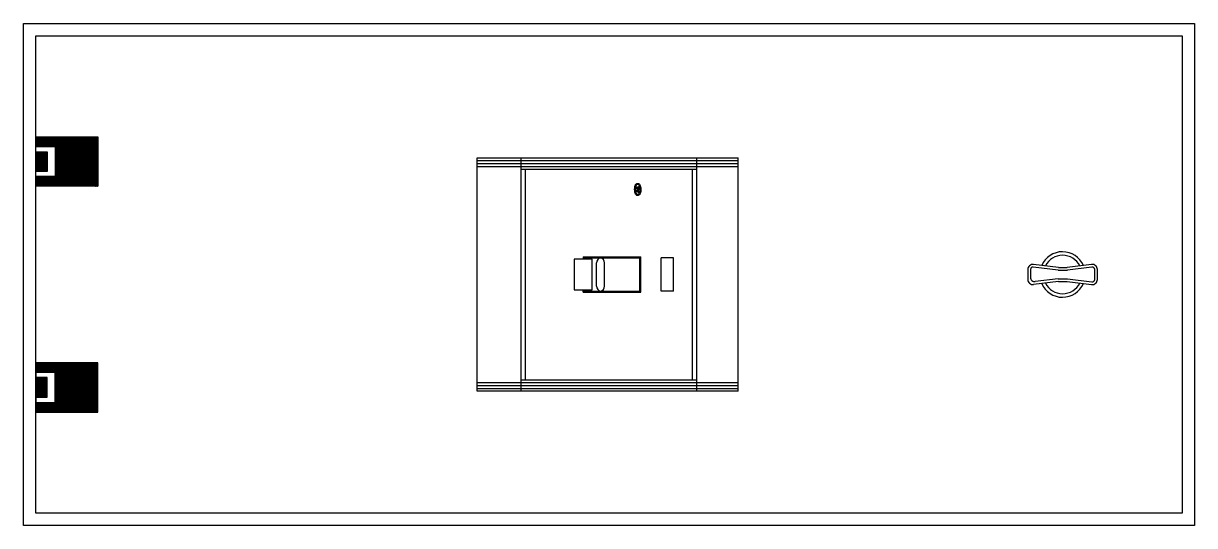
# Model space of a CAD drawing. Header units: millimetres. Extents: x 0 to 700, y -300 to 4000.
# Drawn here: x 0 to 700, y 3700 to 4000 of the extents above.
import ezdxf

# ---------------------------------------------------------------- set-up
doc = ezdxf.new("R2010")
doc.units = ezdxf.units.MM
doc.header["$MEASUREMENT"] = 0

msp = doc.modelspace()

# ---------------------------------------------------------------- hatches: boundary and pattern name
at = {"transparency": 33554687}
h = msp.add_hatch(dxfattribs=at)
h.set_pattern_fill('ANSI31', color=256, style=0)
h.set_pattern_definition([(45, (-8243.62154, 514.87764), (-0.0883883476, 0.0883883476), [])])
h.paths.add_polyline_path([(44.38, 3932.21), (7.5, 3932.21), (7.5, 3926.53), (18.88, 3926.53), (18.88, 3908.47), (7.5, 3908.47), (7.5, 3902.79), (44.38, 3902.79)])
h = msp.add_hatch(dxfattribs=at)
h.set_pattern_fill('ANSI31', color=256, style=0)
h.set_pattern_definition([(45, (-8240.37711, 512.37764), (-0.0883883476, 0.0883883476), [])])
h.paths.add_polyline_path([(14.16, 3923.37), (7.5, 3923.37), (7.5, 3911.63), (14.16, 3911.63)])
h = msp.add_hatch()
h.set_pattern_fill('ANSI31', color=256, angle=90)
h.set_pattern_definition([(135, (-18287.47218, -98744.07841), (-0.08838834765, -0.08838834765), [])])
edge = h.paths.add_edge_path()
edge.add_line((367.16, 3900.81), (365.88, 3899.81))
edge.add_line((365.88, 3899.81), (368.21, 3898.81))
edge.add_ellipse((367.16, 3900.81), major_axis=(0, 3.15), ratio=0.431137, start_angle=230.5474, end_angle=241.19404)
edge.add_line((368.35, 3899.3), (366.85, 3899.94))
edge.add_line((366.85, 3899.94), (367.98, 3900.81))
edge.add_line((367.98, 3900.81), (366.85, 3901.69))
edge.add_line((366.85, 3901.69), (368.35, 3902.33))
edge.add_ellipse((367.16, 3900.81), major_axis=(0, 3.15), ratio=0.431137, start_angle=298.80596, end_angle=309.4526)
edge.add_line((368.21, 3902.81), (365.88, 3901.81))
edge.add_line((365.88, 3901.81), (367.16, 3900.81))
h = msp.add_hatch(dxfattribs=at)
h.set_pattern_fill('ANSI31', color=256, style=0)
h.set_pattern_definition([(45, (-8243.62154, 614.87764), (-0.0883883476, 0.0883883476), [])])
h.paths.add_polyline_path([(44.38, 3767.79), (7.5, 3767.79), (7.5, 3773.47), (18.88, 3773.47), (18.88, 3791.53), (7.5, 3791.53), (7.5, 3797.21), (44.38, 3797.21)])
h = msp.add_hatch(dxfattribs=at)
h.set_pattern_fill('ANSI31', color=256, style=0)
h.set_pattern_definition([(45, (-8240.37711, 612.37764), (-0.0883883476, 0.0883883476), [])])
h.paths.add_polyline_path([(14.16, 3776.63), (7.5, 3776.63), (7.5, 3788.37), (14.16, 3788.37)])

# ---------------------------------------------------------------- linework, layer by layer
for p, q in [((271.25, 3919.75), (427.25, 3919.75)), ((271.25, 3780.25), (271.25, 3919.75)), ((271.25, 3918.1), (427.25, 3918.1)), ((271.25, 3916.35), (427.25, 3916.35)), ((271.25, 3914.6), (427.25, 3914.6)), ((297.5, 3780.25), (297.5, 3919.75)), ((402.5, 3780.25), (402.5, 3919.75)), ((427.25, 3780.25), (427.25, 3919.75)), ((297.5, 3912.85), (402.5, 3912.85)), ((300, 3787.15), (300, 3912.85)), ((400, 3787.15), (400, 3912.85)), ((365.88, 3901.81), (368.21, 3902.81)), ((367.16, 3900.81), (365.88, 3901.81)), ((365.88, 3899.81), (367.16, 3900.81)), ((368.21, 3898.81), (365.88, 3899.81)), ((366.85, 3901.69), (368.35, 3902.33)), ((367.98, 3900.81), (366.85, 3901.69)), ((366.85, 3899.94), (367.98, 3900.81)), ((368.35, 3899.3), (366.85, 3899.94)), ((334.5, 3860.5), (369, 3860.5)), ((334.5, 3860.5), (334.5, 3859.18)), ((334.5, 3860), (368.5, 3860)), ((342.57, 3843), (342.57, 3857)), ((347.3, 3843), (347.3, 3857)), ((368.5, 3839.5), (368.5, 3860.5)), ((369, 3839.5), (369, 3860.5)), ((381.22, 3840), (381.22, 3860)), ((388.5, 3860), (381.22, 3860)), ((388.5, 3840), (388.5, 3860)), ((334.5, 3839.5), (334.5, 3840.82)), ((334.5, 3840), (368.5, 3840)), ((334.5, 3839.5), (369, 3839.5)), ((388.5, 3840), (381.22, 3840)), ((297.5, 3787.15), (402.5, 3787.15)), ((271.25, 3785.4), (427.25, 3785.4)), ((271.25, 3783.65), (427.25, 3783.65)), ((271.25, 3781.9), (427.25, 3781.9)), ((427.25, 3780.25), (271.25, 3780.25))]:
    msp.add_line(p, q)
for p, q in [((600.3, 3852.94), (600.3, 3847.06)), ((601.91, 3852.94), (601.91, 3848.31)), ((618.48, 3852.64), (603.57, 3854.42)), ((618.67, 3854.24), (603.76, 3856.01)), ((618.48, 3852.64), (624.1, 3852.64)), ((618.67, 3854.24), (623.9, 3854.24)), ((638.45, 3856), (623.9, 3854.24)), ((638.64, 3854.41), (624.1, 3852.64)), ((640.3, 3847.07), (640.3, 3852.93)), ((641.91, 3847.07), (641.91, 3852.93)), ((618.67, 3845.76), (603.76, 3843.99)), ((618.48, 3847.36), (604.81, 3845.73)), ((618.48, 3847.36), (624.1, 3847.36)), ((618.67, 3845.76), (623.9, 3845.76)), ((623.9, 3845.76), (638.45, 3844)), ((624.1, 3847.36), (638.64, 3845.59))]:
    msp.add_line(p, q, dxfattribs=at)
for points in [[(0, 4000), (700, 4000), (700, 3700), (0, 3700)], [(7.5, 3992.5), (692.5, 3992.5), (692.5, 3707.5), (7.5, 3707.5)], [(339.96, 3840.82), (339.96, 3859.18), (329.26, 3859.18), (329.26, 3840.82)]]:
    msp.add_lwpolyline(points, close=True)
for points in [[(7.5, 3932.21), (44.38, 3932.21), (44.38, 3902.79), (7.5, 3902.79)], [(7.5, 3926.53), (18.88, 3926.53), (18.88, 3908.47), (7.5, 3908.47)], [(7.5, 3923.37), (14.16, 3923.37), (14.16, 3911.63), (7.5, 3911.63)], [(7.5, 3767.79), (44.38, 3767.79), (44.38, 3797.21), (7.5, 3797.21)], [(7.5, 3773.47), (18.88, 3773.47), (18.88, 3791.53), (7.5, 3791.53)], [(7.5, 3776.63), (14.16, 3776.63), (14.16, 3788.37), (7.5, 3788.37)]]:
    msp.add_lwpolyline(points, close=True, dxfattribs=at)
for centre, start, end in [((345.57, 3857), 102.21758, 180), ((344.3, 3857), 0, 77.78242), ((345.57, 3843), 180, 257.78242), ((344.3, 3843), 282.21758, 0)]:
    msp.add_arc(centre, 3, start, end)
for centre, radius, start, end in [((621.11, 3850), 13.59, 23.47344, 156.43961), ((621.11, 3850), 11.49, 26.61279, 153.25495), ((603.39, 3852.94), 3.09, 83.20787, 180), ((603.39, 3852.94), 1.48, 83.20787, 180), ((638.82, 3852.93), 3.09, 0, 96.92672), ((638.82, 3852.93), 1.48, 0, 96.92672), ((603.39, 3847.06), 3.09, 180, 276.79213), ((604.5, 3848.31), 2.59, 180, 276.79213), ((621.11, 3850), 13.59, 203.56039, 336.52656), ((621.11, 3850), 11.49, 206.74505, 333.38721), ((638.82, 3847.07), 3.09, 263.07328, 0), ((638.82, 3847.07), 1.48, 263.07328, 0)]:
    msp.add_arc(centre, radius, start, end, dxfattribs=at)
msp.add_ellipse((367.16, 3900.81), major_axis=(0, 3.15), ratio=0.431137)
msp.add_open_spline([(367.16, 3904.46), (367, 3904.46), (366.84, 3904.42), (366.55, 3904.29), (366.42, 3904.2), (366.19, 3903.98), (366.09, 3903.85), (365.78, 3903.38), (365.62, 3902.97), (365.39, 3902.05), (365.33, 3901.55), (365.29, 3900.38), (365.36, 3899.71), (365.61, 3898.7), (365.76, 3898.31), (366.08, 3897.78), (366.23, 3897.59), (366.56, 3897.33), (366.72, 3897.24), (367.08, 3897.16), (367.27, 3897.16), (367.63, 3897.25), (367.79, 3897.34), (368.07, 3897.57), (368.19, 3897.71), (368.51, 3898.17), (368.67, 3898.55), (368.9, 3899.4), (368.98, 3899.87), (369.05, 3901.05), (369, 3901.77), (368.75, 3902.84), (368.61, 3903.24), (368.29, 3903.8), (368.14, 3904), (367.81, 3904.28), (367.65, 3904.37), (367.37, 3904.45), (367.27, 3904.46), (367.16, 3904.46)], degree=3, knots=[0, 0, 0, 0, 0.19507, 0.19507, 0.390139, 0.390139, 0.585209, 0.585209, 1.045896, 1.045896, 1.506584, 1.506584, 2.09205, 2.09205, 2.521533, 2.521533, 2.813293, 2.813293, 3.035268, 3.035268, 3.257242, 3.257242, 3.479217, 3.479217, 3.701192, 3.701192, 4.138479, 4.138479, 4.575767, 4.575767, 5.198557, 5.198557, 5.633912, 5.633912, 5.936503, 5.936503, 6.161074, 6.161074, 6.283185, 6.283185, 6.283185, 6.283185])

doc.saveas('drawing.dxf')
